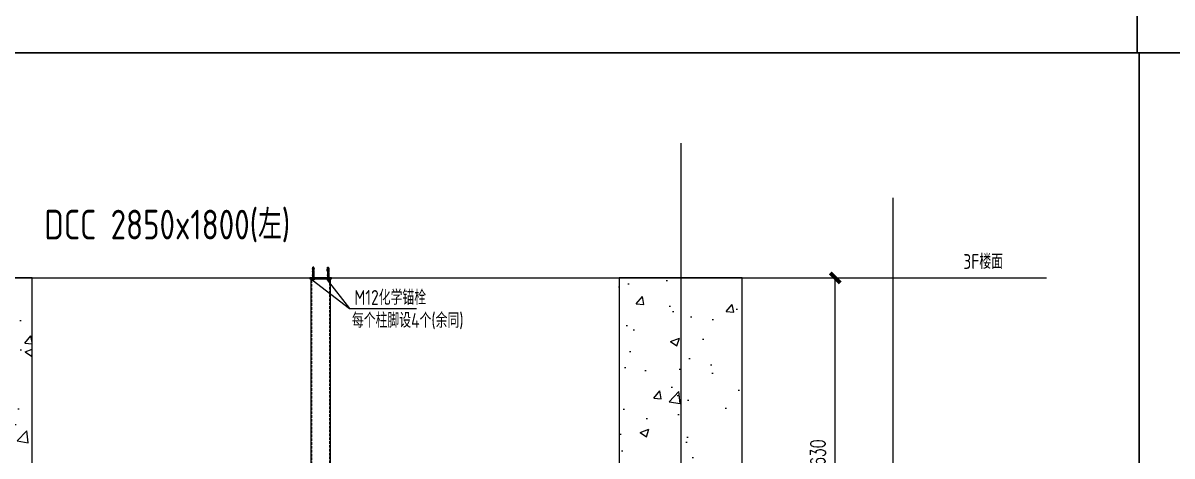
# Model space of a CAD drawing. Header units: millimetres. Extents: x -198529 to 244266, y -64 to 158464.
# Drawn here: x -165913 to -154265, y 111117 to 115501 of the extents above; entities that cross this region are included whole.
import ezdxf

# ---------------------------------------------------------------- set-up
doc = ezdxf.new("R2010")
doc.units = ezdxf.units.MM
doc.linetypes.add('ACAD_ISO10W100', pattern=[18.5, 12, -3, 0.5, -3])
doc.linetypes.add('HIDDEN2', pattern=[4.7625, 3.175, -1.5875])
for name, color, linetype in [('0-DCC-STRUC-T', 4, 'Continuous'), ('ANCHOR BOLTS', 4, 'Continuous'), ('COIL-BANK', 8, 'Continuous'), ('DCC-Size', 4, 'Continuous'), ('K-CEIL-DCC-RACK', 10, 'Continuous'), ('MITTELLINIEN', 3, 'ACAD_ISO10W100')]:
    doc.layers.add(name, color=color, linetype=linetype)
doc.styles.add('DIM_FONT', font='SIMPLEX', dxfattribs={"width": 0.7, "bigfont": 'GBCBIG'})
doc.styles.add('EDRI-COM', font='tssdeng.shx', dxfattribs={"width": 0.8, "bigfont": 'hztxt.shx'})
doc.styles.add('X-HL-CR-F1-EQP-02-01$0$EDRI-COM', font='tssdeng.shx', dxfattribs={"width": 0.8, "bigfont": 'hztxt.shx'})
doc.dimstyles.new('DIM-1', dxfattribs={"dimtxt": 150, "dimasz": 100, "dimexe": 100, "dimexo": 100, "dimgap": 100, "dimtad": 1, "dimdec": 0, "dimzin": 12, "dimdsep": 46, "dimtxsty": 'DIM_FONT', "dimblk": 'ARCHTICK', "dimcen": 2.5, "dimclrd": 256, "dimclre": 256, "dimclrt": 256, "dimadec": 0, "dimazin": 3, "dimtfac": 1, "dimtdec": 0, "dimtix": 1, "dimtmove": 2, "dimatfit": 3, "dimfxl": 1, "dimlwd": -1, "dimlwe": -1, "dimarcsym": 0})

# ---------------------------------------------------------------- blocks, each defined once
blk = doc.blocks.new('H10_40')
for p, q in [((-117, 5), (-118, 4)), ((-118, -4), (-118, 4)), ((-112, 5), (-117, 5)), ((-117, -5), (-117, 5)), ((-112, 4), (-117, 4)), ((-112, -7), (-112, 7)), ((-112, 7), (-109, 7)), ((-106, 3), (-106, 9)), ((-104, 9), (-103, 9)), ((-104, 3), (-103, 2)), ((-97, -2), (-97, 2)), ((-94, 8), (-94, 2)), ((-83, 1), (-79, 1)), ((-79, 7), (-73, 7)), ((-79, -1), (-79, 1)), ((-74, 2), (-74, 5)), ((-74, 5), (-73, 5)), ((-74, 2), (-73, 2)), ((-71, 8), (-73, 7)), ((-71, 8), (-73, 7)), ((-73, 7), (-70, 7)), ((-73, 5), (-73, 7)), ((-73, 7), (-72, 7)), ((-71, 4), (-73, 3)), ((-71, 4), (-73, 4)), ((-73, 3), (-73, 4)), ((-73, 3), (-70, 3)), ((-73, -7), (-73, 2)), ((-71, 8), (-70, 8)), ((-71, 8), (-70, 8)), ((-71, 8), (-71, 8)), ((-71, 4), (-70, 4)), ((-71, 4), (-70, 4)), ((-71, 4), (-71, 4)), ((-70, 7), (-70, 8)), ((-70, 7), (-64, 7)), ((-70, 3), (-70, 4)), ((-64, -7), (-64, 7)), ((-64, 6), (-58, 6)), ((-58, 7), (-40, 7)), ((-58, -7), (-58, 7)), ((-40, -7), (-40, 7)), ((-38, 7), (-40, 7)), ((-38, 7), (0, 7)), ((-38, 7), (-38, -7)), ((0, -12), (0, 12)), ((0, 12), (2, 12)), ((0, 0), (0, 0)), ((2, -12), (2, 12)), ((2, 10), (10, 10)), ((2, 5), (10, 5)), ((10, 10), (10, 8)), ((10, -8), (10, 8)), ((-117, -5), (-118, -4)), ((-112, -4), (-117, -4)), ((-112, -5), (-117, -5)), ((-112, -7), (-109, -7)), ((-106, -3), (-106, -9)), ((-104, -3), (-103, -2)), ((-104, -9), (-103, -9)), ((-94, -8), (-94, -2)), ((-83, -1), (-79, -1)), ((-79, -7), (-73, -7)), ((-73, -2), (-70, -2)), ((-73, -2), (-71, -2)), ((-73, -2), (-71, -2)), ((-73, -6), (-71, -7)), ((-73, -6), (-71, -7)), ((-73, -6), (-70, -6)), ((-73, -7), (-64, -7)), ((-71, -2), (-70, -2)), ((-71, -2), (-70, -2)), ((-71, -2), (-71, -2)), ((-71, -7), (-70, -7)), ((-71, -7), (-70, -7)), ((-71, -7), (-71, -7)), ((-70, -2), (-70, -2)), ((-70, -7), (-70, -6)), ((-64, -6), (-58, -6)), ((-58, -7), (-40, -7)), ((-38, -7), (-40, -7)), ((-38, -7), (0, -7)), ((0, -12), (2, -12)), ((2, -5), (10, -5)), ((2, -10), (10, -10)), ((10, -10), (10, -8))]:
    blk.add_line(p, q)
at = {"color": 1}
for p, q in [((-37, -7), (-37, 7)), ((-34, 7), (-37, 7)), ((-36, 6), (-36, 6)), ((-34, 6), (-36, 6)), ((-34, 6), (-36, 6)), ((-36, 1), (-36, 5)), ((-35, 5), (-36, 5)), ((-35, 1), (-36, 1)), ((-35, 4), (-35, 5)), ((-34, 4), (-35, 4)), ((-34, 3), (-35, 3)), ((-35, 1), (-35, 3)), ((-34, 2), (-35, 2)), ((-35, 2), (-35, 0)), ((-34, -7), (-34, 7)), ((-34, 7), (-34, 7)), ((-34, 6), (-34, 6)), ((-34, 3), (-34, 4)), ((-34, -1), (-34, 2)), ((-34, -7), (-37, -7)), ((-36, -1), (-36, 0)), ((-35, 0), (-36, 0)), ((-34, -1), (-36, -1)), ((-36, -2), (-36, -1)), ((-34, -1), (-36, -1)), ((-34, -2), (-36, -2)), ((-34, -3), (-36, -3)), ((-36, -4), (-36, -3)), ((-36, -6), (-36, -4)), ((-36, -4), (-36, -4)), ((-34, -6), (-36, -6)), ((-36, -6), (-36, -6)), ((-36, -6), (-36, -6)), ((-35, -4), (-34, -4)), ((-35, -6), (-35, -4)), ((-34, -6), (-35, -6)), ((-34, -2), (-34, -1)), ((-34, -4), (-34, -3)), ((-34, -6), (-34, -6))]:
    blk.add_line(p, q, dxfattribs=at)
for centre, radius, start, end in [((-109, -21), 28.8, 84.5741, 90), ((-81, 193), 185, 262.2409, 263.019), ((-82, 193), 191, 262.8882, 263.6179), ((-81, 193), 185, 263.317, 268.5899), ((-82, 193), 191, 263.934, 269.8976), ((-81, 57), 49.8, 264.7484, 271.9185), ((6, 7), 4.3, 325.4349, 30), ((-6, 0), 16.2, 342.412, 17.588), ((-109, 22), 28.8, 270, 275.4259), ((-82, -193), 191, 96.3821, 97.1118), ((-81, -193), 185, 96.981, 97.7591), ((-82, -193), 191, 90.1024, 96.066), ((-81, -193), 185, 91.4101, 96.683), ((-81, -57), 49.8, 88.0815, 95.2516), ((6, -7), 4.3, 330, 34.5651)]:
    blk.add_arc(centre, radius, start, end)
at = {"layer": 'MITTELLINIEN', "color": 8}
blk.add_line((-111, 0), (20, 0), dxfattribs=at)
at = {"color": 1}
blk.add_text('HSL M10/40', height=2, dxfattribs=at).set_placement((-32, -3))
blk = doc.blocks.new('化学锚栓连接板')
at = {"color": 0}
blk.add_lwpolyline([(68290, -117663), (68510, -117663), (68510, -117653), (68290, -117653)], close=True, dxfattribs=at)
at = {"layer": 'ANCHOR BOLTS', "xscale": -1, "rotation": 90}
blk.add_blockref('H10_40', (68325, -117663), dxfattribs=at)
at = {"layer": 'ANCHOR BOLTS', "rotation": 270}
blk.add_blockref('H10_40', (68475, -117663), dxfattribs=at)
blk = doc.blocks.new('H-方柱-200x8-X11')
for points in [[(-110, 4860), (110, 4860), (110, 4870), (-110, 4870)], [(-100, -1190), (100, -1190), (100, 4860), (-100, 4860)], [(-110, -1200), (110, -1200), (110, -1190), (-110, -1190)]]:
    blk.add_lwpolyline(points, close=True)
at = {"linetype": 'HIDDEN2', "ltscale": 0.1}
blk.add_lwpolyline([(-94, -1190), (94, -1190), (94, 4860), (-94, 4860)], close=True, dxfattribs=at)
blk = doc.blocks.new('_ArchTick')
at = {"color": 0, "linetype": 'ByBlock', "const_width": 0.4}
blk.add_lwpolyline([(-0.5, -0.5), (0.5, 0.5)], dxfattribs=at)
blk = doc.blocks.new('*D212')
at = {"layer": '0-DCC-STRUC-T', "transparency": 16777216}
for p, q in [((-158394, 112920), (-157579, 112920)), ((-157679, 109290), (-157679, 112920)), ((-158394, 109290), (-157579, 109290))]:
    blk.add_line(p, q, dxfattribs=at)
at = {"layer": 'Defpoints', "color": 0, "transparency": 16777216}
for p in [(-158494, 112920), (-157679, 112920), (-158494, 109290)]:
    blk.add_point(p, dxfattribs=at)
at = {"layer": '0-DCC-STRUC-T', "transparency": 16777216, "xscale": 100, "yscale": 100, "zscale": 100}
for p, rotation in [((-157679, 112920), 90), ((-157679, 109290), 270)]:
    blk.add_blockref('_ArchTick', p, dxfattribs=dict(at, rotation=rotation))
at = {"layer": '0-DCC-STRUC-T', "transparency": 16777216, "insert": (-157854, 111105), "char_height": 150, "attachment_point": 5, "rotation": 90, "style": 'DIM_FONT'}
blk.add_mtext('3630', dxfattribs=at)

msp = doc.modelspace()

# ---------------------------------------------------------------- hatches: boundary and pattern name
at = {"transparency": 33554687}
h = msp.add_hatch(dxfattribs=at)
h.set_pattern_fill('AR-CONC', color=252, scale=5)
h.paths.add_polyline_path([(-167070.8, 106820), (-165820.8, 106820), (-165820.8, 112920), (-167070.8, 112920)])
h = msp.add_hatch(dxfattribs=at)
h.set_pattern_fill('AR-CONC', color=252, scale=5)
h.paths.add_polyline_path([(-159870.8, 106820), (-158620.8, 106820), (-158620.8, 112920), (-159870.8, 112920)])

# ---------------------------------------------------------------- linework, layer by layer
for points in [[(-178231.8, 127567), (-154619.2, 127567), (-154619.2, 115200), (-178231.8, 115200)], [(-154619.2, 127567), (-130565.3, 127567), (-130565.3, 115200), (-154619.2, 115200)], [(-178231.8, 115200), (-154597.3, 115200), (-154597.3, 102833), (-178231.8, 102833)], [(-154597.3, 115200), (-138162.8, 115200), (-138162.8, 102833), (-154597.3, 102833)]]:
    msp.add_lwpolyline(points, close=True)
at = {"layer": '0-DCC-STRUC-T'}
for p, q in [((-157094.8, 113731), (-157094.8, 109703.1)), ((-162980.7, 112899.5), (-162602.8, 112610.6)), ((-162829.8, 112899.5), (-162602.8, 112610.6)), ((-162602.8, 112610.6), (-161923.4, 112610.6))]:
    msp.add_line(p, q, dxfattribs=at)
at = {"layer": 'ANCHOR BOLTS', "linetype": 'ACAD_ISO10W100', "ltscale": 0.5}
msp.add_line((-159245.8, 114284), (-159245.8, 104617), dxfattribs=at)
at = {"layer": 'COIL-BANK'}
msp.add_line((-197066.2, 112920), (-155537.8, 112920), dxfattribs=at)
for points in [[(-167070.8, 106820), (-165820.8, 106820), (-165820.8, 112920), (-167070.8, 112920)], [(-159870.8, 106820), (-158620.8, 106820), (-158620.8, 112920), (-159870.8, 112920)]]:
    msp.add_lwpolyline(points, close=True, dxfattribs=at)

# ---------------------------------------------------------------- block references
at = {"layer": 'K-CEIL-DCC-RACK'}
for name, p in [('化学锚栓连接板', (-231295.5, 230573.5)), ('H-方柱-200x8-X11', (-162895.5, 108049.5))]:
    msp.add_blockref(name, p, dxfattribs=at)

# ---------------------------------------------------------------- texts
at = {"layer": '0-DCC-STRUC-T', "style": 'EDRI-COM', "width": 0.8}
for s, p in [('3F楼面', (-156380.8, 113011)), ('M12化学锚栓', (-162553.7, 112647.2)), ('每个柱脚设4个(余同)', (-162578.5, 112415))]:
    msp.add_text(s, height=150, dxfattribs=at).set_placement(p)
at = {"layer": 'DCC-Size', "style": 'X-HL-CR-F1-EQP-02-01$0$EDRI-COM', "width": 0.8}
msp.add_text('DCC 2850x1800(左)', height=300, dxfattribs=at).set_placement((-165696.1, 113310.1))

# ---------------------------------------------------------------- dimensions: what is measured, and where the dimension line sits
at = {"layer": '0-DCC-STRUC-T'}
dim = msp.add_linear_dim(base=(-157679.2, 112920), p1=(-158493.8, 109290), p2=(-158493.8, 112920), angle=90, dimstyle='DIM-1', dxfattribs=at)
dim.commit()
dim.dimension.update_dxf_attribs({"geometry": '*D212', "text_midpoint": (-157854.2, 111105)})

doc.saveas('drawing.dxf')
